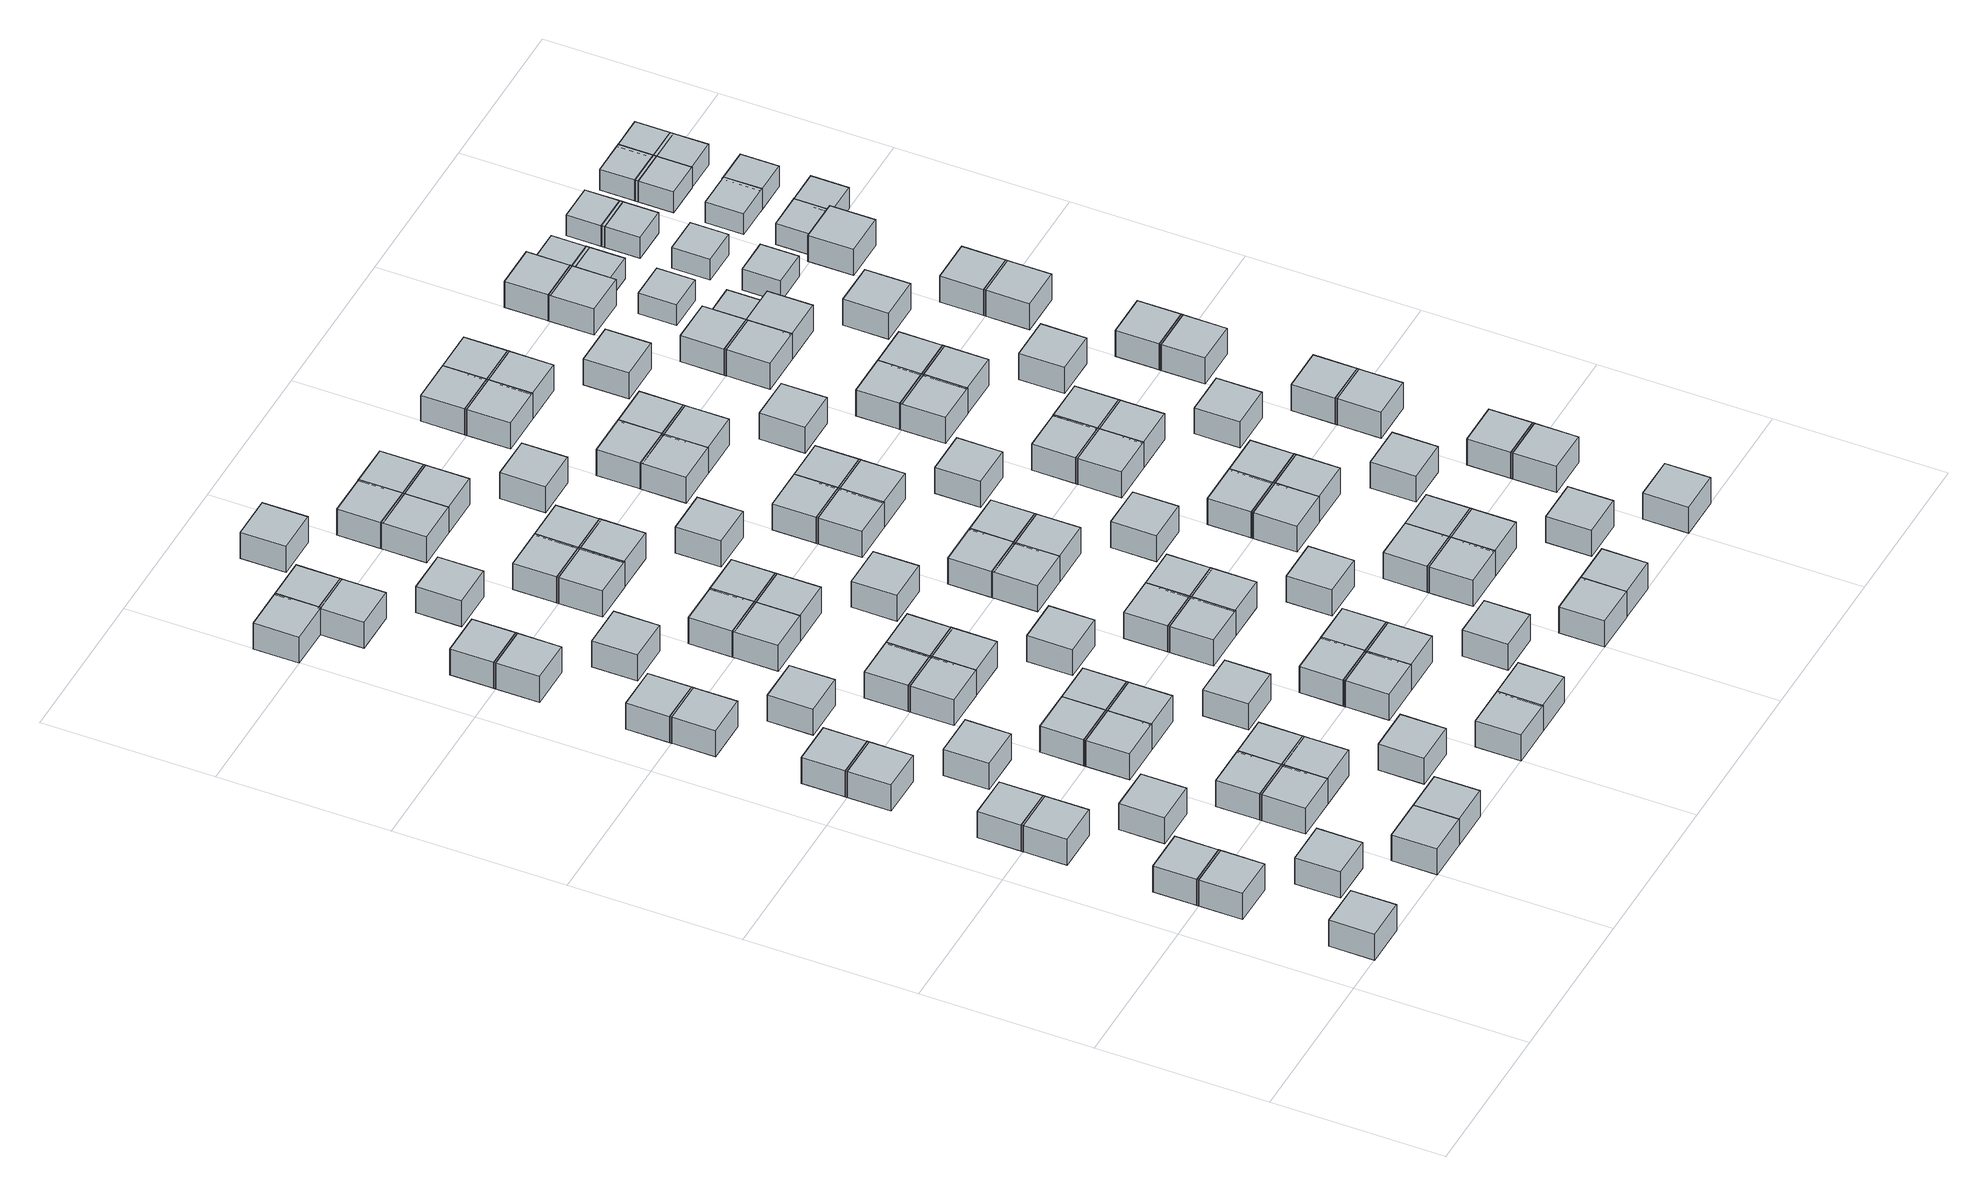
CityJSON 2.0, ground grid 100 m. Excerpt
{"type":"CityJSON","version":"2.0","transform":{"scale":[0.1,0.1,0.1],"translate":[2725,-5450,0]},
"CityObjects":{
"object1":{"type":"GenericCityObject","geometry":[{"type":"Solid","lod":"1","boundaries":[[[[0,1,2,3]],[[4,5,1,0]],[[5,6,2,1]],[[6,7,3,2]],[[7,4,0,3]],[[7,6,5,4]]]]}]},
"object2":{"type":"GenericCityObject","geometry":[{"type":"Solid","lod":"1","boundaries":[[[[8,9,10,11]],[[12,13,9,8]],[[13,14,10,9]],[[14,15,11,10]],[[15,12,8,11]],[[15,14,13,12]]]]}]},
"object3":{"type":"GenericCityObject","geometry":[{"type":"Solid","lod":"1","boundaries":[[[[16,17,18,19]],[[20,21,17,16]],[[21,22,18,17]],[[22,23,19,18]],[[23,20,16,19]],[[23,22,21,20]]]]}]},
"object4":{"type":"GenericCityObject","geometry":[{"type":"Solid","lod":"1","boundaries":[[[[24,25,26,27]],[[28,29,25,24]],[[29,30,26,25]],[[30,31,27,26]],[[31,28,24,27]],[[31,30,29,28]]]]}]},
"object5":{"type":"GenericCityObject","geometry":[{"type":"Solid","lod":"1","boundaries":[[[[32,33,34,35]],[[36,37,33,32]],[[37,38,34,33]],[[38,39,35,34]],[[39,36,32,35]],[[39,38,37,36]]]]}]},
"object6":{"type":"GenericCityObject","geometry":[{"type":"Solid","lod":"1","boundaries":[[[[40,41,42,43]],[[44,45,41,40]],[[45,46,42,41]],[[46,47,43,42]],[[47,44,40,43]],[[47,46,45,44]]]]}]},
"object7":{"type":"GenericCityObject","geometry":[{"type":"Solid","lod":"1","boundaries":[[[[48,49,50,51]],[[52,53,49,48]],[[53,54,50,49]],[[54,55,51,50]],[[55,52,48,51]],[[55,54,53,52]]]]}]},
"object8":{"type":"GenericCityObject","geometry":[{"type":"Solid","lod":"1","boundaries":[[[[56,57,58,59]],[[60,61,57,56]],[[61,62,58,57]],[[62,63,59,58]],[[63,60,56,59]],[[63,62,61,60]]]]}]},
"object9":{"type":"GenericCityObject","geometry":[{"type":"Solid","lod":"1","boundaries":[[[[64,65,66,67]],[[68,69,65,64]],[[69,70,66,65]],[[70,71,67,66]],[[71,68,64,67]],[[71,70,69,68]]]]}]},
"object10":{"type":"GenericCityObject","geometry":[{"type":"Solid","lod":"1","boundaries":[[[[72,73,74,75]],[[76,77,73,72]],[[77,78,74,73]],[[78,79,75,74]],[[79,76,72,75]],[[79,78,77,76]]]]}]},
"object11":{"type":"GenericCityObject","geometry":[{"type":"Solid","lod":"1","boundaries":[[[[80,81,82,83]],[[84,85,81,80]],[[85,86,82,81]],[[86,87,83,82]],[[87,84,80,83]],[[87,86,85,84]]]]}]},
"object12":{"type":"GenericCityObject","geometry":[{"type":"Solid","lod":"1","boundaries":[[[[88,89,90,91]],[[92,93,89,88]],[[93,94,90,89]],[[94,95,91,90]],[[95,92,88,91]],[[95,94,93,92]]]]}]},
"object13":{"type":"GenericCityObject","geometry":[{"type":"Solid","lod":"1","boundaries":[[[[96,97,98,99]],[[100,101,97,96]],[[101,102,98,97]],[[102,103,99,98]],[[103,100,96,99]],[[103,102,101,100]]]]}]},
"object14":{"type":"GenericCityObject","geometry":[{"type":"Solid","lod":"1","boundaries":[[[[104,105,106,107]],[[108,109,105,104]],[[109,110,106,105]],[[110,111,107,106]],[[111,108,104,107]],[[111,110,109,108]]]]}]},
"object15":{"type":"GenericCityObject","geometry":[{"type":"Solid","lod":"1","boundaries":[[[[112,113,114,115]],[[116,117,113,112]],[[117,118,114,113]],[[118,119,115,114]],[[119,116,112,115]],[[119,118,117,116]]]]}]},
"object16":{"type":"GenericCityObject","geometry":[{"type":"Solid","lod":"1","boundaries":[[[[120,121,122,123]],[[124,125,121,120]],[[125,126,122,121]],[[126,127,123,122]],[[127,124,120,123]],[[127,126,125,124]]]]}]},
"object17":{"type":"GenericCityObject","geometry":[{"type":"Solid","lod":"1","boundaries":[[[[128,129,130,131]],[[132,133,129,128]],[[133,134,130,129]],[[134,135,131,130]],[[135,132,128,131]],[[135,134,133,132]]]]}]},
"object18":{"type":"GenericCityObject","geometry":[{"type":"Solid","lod":"1","boundaries":[[[[136,137,138,139]],[[140,141,137,136]],[[141,142,138,137]],[[142,143,139,138]],[[143,140,136,139]],[[143,142,141,140]]]]}]},
"object19":{"type":"GenericCityObject","geometry":[{"type":"Solid","lod":"1","boundaries":[[[[144,145,146,147]],[[148,149,145,144]],[[149,150,146,145]],[[150,151,147,146]],[[151,148,144,147]],[[151,150,149,148]]]]}]},
"object20":{"type":"GenericCityObject","geometry":[{"type":"Solid","lod":"1","boundaries":[[[[152,153,154,155]],[[156,157,153,152]],[[157,158,154,153]],[[158,159,155,154]],[[159,156,152,155]],[[159,158,157,156]]]]}]},
"object21":{"type":"GenericCityObject","geometry":[{"type":"Solid","lod":"1","boundaries":[[[[160,161,162,163]],[[164,165,161,160]],[[165,166,162,161]],[[166,167,163,162]],[[167,164,160,163]],[[167,166,165,164]]]]}]},
"object22":{"type":"GenericCityObject","geometry":[{"type":"Solid","lod":"1","boundaries":[[[[168,169,170,171]],[[172,173,169,168]],[[173,174,170,169]],[[174,175,171,170]],[[175,172,168,171]],[[175,174,173,172]]]]}]},
"object23":{"type":"GenericCityObject","geometry":[{"type":"Solid","lod":"1","boundaries":[[[[176,177,178,179]],[[180,181,177,176]],[[181,182,178,177]],[[182,183,179,178]],[[183,180,176,179]],[[183,182,181,180]]]]}]},
"object24":{"type":"GenericCityObject","geometry":[{"type":"Solid","lod":"1","boundaries":[[[[184,185,186,187]],[[188,189,185,184]],[[189,190,186,185]],[[190,191,187,186]],[[191,188,184,187]],[[191,190,189,188]]]]}]},
"object25":{"type":"GenericCityObject","geometry":[{"type":"Solid","lod":"1","boundaries":[[[[192,193,194,195]],[[196,197,193,192]],[[197,198,194,193]],[[198,199,195,194]],[[199,196,192,195]],[[199,198,197,196]]]]}]},
"object26":{"type":"GenericCityObject","geometry":[{"type":"Solid","lod":"1","boundaries":[[[[200,201,202,203]],[[204,205,201,200]],[[205,206,202,201]],[[206,207,203,202]],[[207,204,200,203]],[[207,206,205,204]]]]}]},
"object27":{"type":"GenericCityObject","geometry":[{"type":"Solid","lod":"1","boundaries":[[[[208,209,210,211]],[[212,213,209,208]],[[213,214,210,209]],[[214,215,211,210]],[[215,212,208,211]],[[215,214,213,212]]]]}]},
"object28":{"type":"GenericCityObject","geometry":[{"type":"Solid","lod":"1","boundaries":[[[[216,217,218,219]],[[220,221,217,216]],[[221,222,218,217]],[[222,223,219,218]],[[223,220,216,219]],[[223,222,221,220]]]]}]},
"object29":{"type":"GenericCityObject","geometry":[{"type":"Solid","lod":"1","boundaries":[[[[224,225,226,227]],[[228,229,225,224]],[[229,230,226,225]],[[230,231,227,226]],[[231,228,224,227]],[[231,230,229,228]]]]}]},
"object30":{"type":"GenericCityObject","geometry":[{"type":"Solid","lod":"1","boundaries":[[[[232,233,234,235]],[[236,237,233,232]],[[237,238,234,233]],[[238,239,235,234]],[[239,236,232,235]],[[239,238,237,236]]]]}]},
"object31":{"type":"GenericCityObject","geometry":[{"type":"Solid","lod":"1","boundaries":[[[[240,241,242,243]],[[244,245,241,240]],[[245,246,242,241]],[[246,247,243,242]],[[247,244,240,243]],[[247,246,245,244]]]]}]},
"object32":{"type":"GenericCityObject","geometry":[{"type":"Solid","lod":"1","boundaries":[[[[248,249,250,251]],[[252,253,249,248]],[[253,254,250,249]],[[254,255,251,250]],[[255,252,248,251]],[[255,254,253,252]]]]}]},
"object33":{"type":"GenericCityObject","geometry":[{"type":"Solid","lod":"1","boundaries":[[[[256,257,258,259]],[[260,261,257,256]],[[261,262,258,257]],[[262,263,259,258]],[[263,260,256,259]],[[263,262,261,260]]]]}]},
"object34":{"type":"GenericCityObject","geometry":[{"type":"Solid","lod":"1","boundaries":[[[[264,265,266,267]],[[268,269,265,264]],[[269,270,266,265]],[[270,271,267,266]],[[271,268,264,267]],[[271,270,269,268]]]]}]},
"object35":{"type":"GenericCityObject","geometry":[{"type":"Solid","lod":"1","boundaries":[[[[272,273,274,275]],[[276,277,273,272]],[[277,278,274,273]],[[278,279,275,274]],[[279,276,272,275]],[[279,278,277,276]]]]}]},
"object36":{"type":"GenericCityObject","geometry":[{"type":"Solid","lod":"1","boundaries":[[[[280,281,282,283]],[[284,285,281,280]],[[285,286,282,281]],[[286,287,283,282]],[[287,284,280,283]],[[287,286,285,284]]]]}]},
"object37":{"type":"GenericCityObject","geometry":[{"type":"Solid","lod":"1","boundaries":[[[[288,289,290,291]],[[292,293,289,288]],[[293,294,290,289]],[[294,295,291,290]],[[295,292,288,291]],[[295,294,293,292]]]]}]},
"object38":{"type":"GenericCityObject","geometry":[{"type":"Solid","lod":"1","boundaries":[[[[296,297,298,299]],[[300,301,297,296]],[[301,302,298,297]],[[302,303,299,298]],[[303,300,296,299]],[[303,302,301,300]]]]}]},
"object39":{"type":"GenericCityObject","geometry":[{"type":"Solid","lod":"1","boundaries":[[[[304,305,306,307]],[[308,309,305,304]],[[309,310,306,305]],[[310,311,307,306]],[[311,308,304,307]],[[311,310,309,308]]]]}]},
"object40":{"type":"GenericCityObject","geometry":[{"type":"Solid","lod":"1","boundaries":[[[[312,313,314,315]],[[316,317,313,312]],[[317,318,314,313]],[[318,319,315,314]],[[319,316,312,315]],[[319,318,317,316]]]]}]},
"object41":{"type":"GenericCityObject","geometry":[{"type":"Solid","lod":"1","boundaries":[[[[320,321,322,323]],[[324,325,321,320]],[[325,326,322,321]],[[326,327,323,322]],[[327,324,320,323]],[[327,326,325,324]]]]}]},
"object42":{"type":"GenericCityObject","geometry":[{"type":"Solid","lod":"1","boundaries":[[[[328,329,330,331]],[[332,333,329,328]],[[333,334,330,329]],[[334,335,331,330]],[[335,332,328,331]],[[335,334,333,332]]]]}]},
"object43":{"type":"GenericCityObject","geometry":[{"type":"Solid","lod":"1","boundaries":[[[[336,337,338,339]],[[340,341,337,336]],[[341,342,338,337]],[[342,343,339,338]],[[343,340,336,339]],[[343,342,341,340]]]]}]},
"object44":{"type":"GenericCityObject","geometry":[{"type":"Solid","lod":"1","boundaries":[[[[344,345,346,347]],[[348,349,345,344]],[[349,350,346,345]],[[350,351,347,346]],[[351,348,344,347]],[[351,350,349,348]]]]}]},
"object45":{"type":"GenericCityObject","geometry":[{"type":"Solid","lod":"1","boundaries":[[[[352,353,354,355]],[[356,357,353,352]],[[357,358,354,353]],[[358,359,355,354]],[[359,356,352,355]],[[359,358,357,356]]]]}]},
"object46":{"type":"GenericCityObject","geometry":[{"type":"Solid","lod":"1","boundaries":[[[[360,361,362,363]],[[364,365,361,360]],[[365,366,362,361]],[[366,367,363,362]],[[367,364,360,363]],[[367,366,365,364]]]]}]},
"object47":{"type":"GenericCityObject","geometry":[{"type":"Solid","lod":"1","boundaries":[[[[368,369,370,371]],[[372,373,369,368]],[[373,374,370,369]],[[374,375,371,370]],[[375,372,368,371]],[[375,374,373,372]]]]}]},
"object48":{"type":"GenericCityObject","geometry":[{"type":"Solid","lod":"1","boundaries":[[[[376,377,378,379]],[[380,381,377,376]],[[381,382,378,377]],[[382,383,379,378]],[[383,380,376,379]],[[383,382,381,380]]]]}]},
"object49":{"type":"GenericCityObject","geometry":[{"type":"Solid","lod":"1","boundaries":[[[[384,385,386,387]],[[388,389,385,384]],[[389,390,386,385]],[[390,391,387,386]],[[391,388,384,387]],[[391,390,389,388]]]]}]},
"object50":{"type":"GenericCityObject","geometry":[{"type":"Solid","lod":"1","boundaries":[[[[392,393,394,395]],[[396,397,393,392]],[[397,398,394,393]],[[398,399,395,394]],[[399,396,392,395]],[[399,398,397,396]]]]}]},
"object51":{"type":"GenericCityObject","geometry":[{"type":"Solid","lod":"1","boundaries":[[[[400,401,402,403]],[[404,405,401,400]],[[405,406,402,401]],[[406,407,403,402]],[[407,404,400,403]],[[407,406,405,404]]]]}]},
"object52":{"type":"GenericCityObject","geometry":[{"type":"Solid","lod":"1","boundaries":[[[[408,409,410,411]],[[412,413,409,408]],[[413,414,410,409]],[[414,415,411,410]],[[415,412,408,411]],[[415,414,413,412]]]]}]},
"object53":{"type":"GenericCityObject","geometry":[{"type":"Solid","lod":"1","boundaries":[[[[416,417,418,419]],[[420,421,417,416]],[[421,422,418,417]],[[422,423,419,418]],[[423,420,416,419]],[[423,422,421,420]]]]}]},
"object54":{"type":"GenericCityObject","geometry":[{"type":"Solid","lod":"1","boundaries":[[[[424,425,426,427]],[[428,429,425,424]],[[429,430,426,425]],[[430,431,427,426]],[[431,428,424,427]],[[431,430,429,428]]]]}]},
"object55":{"type":"GenericCityObject","geometry":[{"type":"Solid","lod":"1","boundaries":[[[[432,433,434,435]],[[436,437,433,432]],[[437,438,434,433]],[[438,439,435,434]],[[439,436,432,435]],[[439,438,437,436]]]]}]},
"object56":{"type":"GenericCityObject","geometry":[{"type":"Solid","lod":"1","boundaries":[[[[440,441,442,443]],[[444,445,441,440]],[[445,446,442,441]],[[446,447,443,442]],[[447,444,440,443]],[[447,446,445,444]]]]}]},
"object57":{"type":"GenericCityObject","geometry":[{"type":"Solid","lod":"1","boundaries":[[[[448,449,450,451]],[[452,453,449,448]],[[453,454,450,449]],[[454,455,451,450]],[[455,452,448,451]],[[455,454,453,452]]]]}]},
"object58":{"type":"GenericCityObject","geometry":[{"type":"Solid","lod":"1","boundaries":[[[[456,457,458,459]],[[460,461,457,456]],[[461,462,458,457]],[[462,463,459,458]],[[463,460,456,459]],[[463,462,461,460]]]]}]},
"object59":{"type":"GenericCityObject","geometry":[{"type":"Solid","lod":"1","boundaries":[[[[464,465,466,467]],[[468,469,465,464]],[[469,470,466,465]],[[470,471,467,466]],[[471,468,464,467]],[[471,470,469,468]]]]}]},
"object60":{"type":"GenericCityObject","geometry":[{"type":"Solid","lod":"1","boundaries":[[[[472,473,474,475]],[[476,477,473,472]],[[477,478,474,473]],[[478,479,475,474]],[[479,476,472,475]],[[479,478,477,476]]]]}]},
"object61":{"type":"GenericCityObject","geometry":[{"type":"Solid","lod":"1","boundaries":[[[[480,481,482,483]],[[484,485,481,480]],[[485,486,482,481]],[[486,487,483,482]],[[487,484,480,483]],[[487,486,485,484]]]]}]},
"object62":{"type":"GenericCityObject","geometry":[{"type":"Solid","lod":"1","boundaries":[[[[488,489,490,491]],[[492,493,489,488]],[[493,494,490,489]],[[494,495,491,490]],[[495,492,488,491]],[[495,494,493,492]]]]}]},
"object63":{"type":"GenericCityObject","geometry":[{"type":"Solid","lod":"1","boundaries":[[[[496,497,498,499]],[[500,501,497,496]],[[501,502,498,497]],[[502,503,499,498]],[[503,500,496,499]],[[503,502,501,500]]]]}]},
"object64":{"type":"GenericCityObject","geometry":[{"type":"Solid","lod":"1","boundaries":[[[[504,505,506,507]],[[508,509,505,504]],[[509,510,506,505]],[[510,511,507,506]],[[511,508,504,507]],[[511,510,509,508]]]]}]},
"object65":{"type":"GenericCityObject","geometry":[{"type":"Solid","lod":"1","boundaries":[[[[512,513,514,515]],[[516,517,513,512]],[[517,518,514,513]],[[518,519,515,514]],[[519,516,512,515]],[[519,518,517,516]]]]}]},
"object66":{"type":"GenericCityObject","geometry":[{"type":"Solid","lod":"1","boundaries":[[[[520,521,522,523]],[[524,525,521,520]],[[525,526,522,521]],[[526,527,523,522]],[[527,524,520,523]],[[527,526,525,524]]]]}]},
"object67":{"type":"GenericCityObject","geometry":[{"type":"Solid","lod":"1","boundaries":[[[[528,529,530,531]],[[532,533,529,528]],[[533,534,530,529]],[[534,535,531,530]],[[535,532,528,531]],[[535,534,533,532]]]]}]},
"object68":{"type":"GenericCityObject","geometry":[{"type":"Solid","lod":"1","boundaries":[[[[536,537,538,539]],[[540,541,537,536]],[[541,542,538,537]],[[542,543,539,538]],[[543,540,536,539]],[[543,542,541,540]]]]}]},
"object69":{"type":"GenericCityObject","geometry":[{"type":"Solid","lod":"1","boundaries":[[[[544,545,546,547]],[[548,549,545,544]],[[549,550,546,545]],[[550,551,547,546]],[[551,548,544,547]],[[551,550,549,548]]]]}]},
"object70":{"type":"GenericCityObject","geometry":[{"type":"Solid","lod":"1","boundaries":[[[[552,553,554,555]],[[556,557,553,552]],[[557,558,554,553]],[[558,559,555,554]],[[559,556,552,555]],[[559,558,557,556]]]]}]},
"object71":{"type":"GenericCityObject","geometry":[{"type":"Solid","lod":"1","boundaries":[[[[560,561,562,563]],[[564,565,561,560]],[[565,566,562,561]],[[566,567,563,562]],[[567,564,560,563]],[[567,566,565,564]]]]}]},
"object72":{"type":"GenericCityObject","geometry":[{"type":"Solid","lod":"1","boundaries":[[[[568,569,570,571]],[[572,573,569,568]],[[573,574,570,569]],[[574,575,571,570]],[[575,572,568,571]],[[575,574,573,572]]]]}]},
"object73":{"type":"GenericCityObject","geometry":[{"type":"Solid","lod":"1","boundaries":[[[[576,577,578,579]],[[580,581,577,576]],[[581,582,578,577]],[[582,583,579,578]],[[583,580,576,579]],[[583,582,581,580]]]]}]},
"object74":{"type":"GenericCityObject","geometry":[{"type":"Solid","lod":"1","boundaries":[[[[584,585,586,587]],[[588,589,585,584]],[[589,590,586,585]],[[590,591,587,586]],[[591,588,584,587]],[[591,590,589,588]]]]}]},
"object75":{"type":"GenericCityObject","geometry":[{"type":"Solid","lod":"1","boundaries":[[[[592,593,594,595]],[[596,597,593,592]],[[597,598,594,593]],[[598,599,595,594]],[[599,596,592,595]],[[599,598,597,596]]]]}]},
"object76":{"type":"GenericCityObject","geometry":[{"type":"Solid","lod":"1","boundaries":[[[[600,601,602,603]],[[604,605,601,600]],[[605,606,602,601]],[[606,607,603,602]],[[607,604,600,603]],[[607,606,605,604]]]]}]},
"object77":{"type":"GenericCityObject","geometry":[{"type":"Solid","lod":"1","boundaries":[[[[608,609,610,611]],[[612,613,609,608]],[[613,614,610,609]],[[614,615,611,610]],[[615,612,608,611]],[[615,614,613,612]]]]}]},
"object78":{"type":"GenericCityObject","geometry":[{"type":"Solid","lod":"1","boundaries":[[[[616,617,618,619]],[[620,621,617,616]],[[621,622,618,617]],[[622,623,619,618]],[[623,620,616,619]],[[623,622,621,620]]]]}]},
"object79":{"type":"GenericCityObject","geometry":[{"type":"Solid","lod":"1","boundaries":[[[[624,625,626,627]],[[628,629,625,624]],[[629,630,626,625]],[[630,631,627,626]],[[631,628,624,627]],[[631,630,629,628]]]]}]},
"object80":{"type":"GenericCityObject","geometry":[{"type":"Solid","lod":"1","boundaries":[[[[632,633,634,635]],[[636,637,633,632]],[[637,638,634,633]],[[638,639,635,634]],[[639,636,632,635]],[[639,638,637,636]]]]}]},
"object81":{"type":"GenericCityObject","geometry":[{"type":"Solid","lod":"1","boundaries":[[[[640,641,642,643]],[[644,645,641,640]],[[645,646,642,641]],[[646,647,643,642]],[[647,644,640,643]],[[647,646,645,644]]]]}]},
"object82":{"type":"GenericCityObject","geometry":[{"type":"Solid","lod":"1","boundaries":[[[[648,649,650,651]],[[652,653,649,648]],[[653,654,650,649]],[[654,655,651,650]],[[655,652,648,651]],[[655,654,653,652]]]]}]},
"object83":{"type":"GenericCityObject","geometry":[{"type":"Solid","lod":"1","boundaries":[[[[656,657,658,659]],[[660,661,657,656]],[[661,662,658,657]],[[662,663,659,658]],[[663,660,656,659]],[[663,662,661,660]]]]}]},
"object84":{"type":"GenericCityObject","geometry":[{"type":"Solid","lod":"1","boundaries":[[[[664,665,666,667]],[[668,669,665,664]],[[669,670,666,665]],[[670,671,667,666]],[[671,668,664,667]],[[671,670,669,668]]]]}]},
"object85":{"type":"GenericCityObject","geometry":[{"type":"Solid","lod":"1","boundaries":[[[[672,673,674,675]],[[676,677,673,672]],[[677,678,674,673]],[[678,679,675,674]],[[679,676,672,675]],[[679,678,677,676]]]]}]},
"object86":{"type":"GenericCityObject","geometry":[{"type":"Solid","lod":"1","boundaries":[[[[680,681,682,683]],[[684,685,681,680]],[[685,686,682,681]],[[686,687,683,682]],[[687,684,680,683]],[[687,686,685,684]]]]}]},
"object87":{"type":"GenericCityObject","geometry":[{"type":"Solid","lod":"1","boundaries":[[[[688,689,690,691]],[[692,693,689,688]],[[693,694,690,689]],[[694,695,691,690]],[[695,692,688,691]],[[695,694,693,692]]]]}]},
"object88":{"type":"GenericCityObject","geometry":[{"type":"Solid","lod":"1","boundaries":[[[[696,697,698,699]],[[700,701,697,696]],[[701,702,698,697]],[[702,703,699,698]],[[703,700,696,699]],[[703,702,701,700]]]]}]},
"object89":{"type":"GenericCityObject","geometry":[{"type":"Solid","lod":"1","boundaries":[[[[704,705,706,707]],[[708,709,705,704]],[[709,710,706,705]],[[710,711,707,706]],[[711,708,704,707]],[[711,710,709,708]]]]}]},
"object90":{"type":"GenericCityObject","geometry":[{"type":"Solid","lod":"1","boundaries":[[[[712,713,714,715]],[[716,717,713,712]],[[717,718,714,713]],[[718,719,715,714]],[[719,716,712,715]],[[719,718,717,716]]]]}]},
"object91":{"type":"GenericCityObject","geometry":[{"type":"Solid","lod":"1","boundaries":[[[[720,721,722,723]],[[724,725,721,720]],[[725,726,722,721]],[[726,727,723,722]],[[727,724,720,723]],[[727,726,725,724]]]]}]},
"object92":{"type":"GenericCityObject","geometry":[{"type":"Solid","lod":"1","boundaries":[[[[728,729,730,731]],[[732,733,729,728]],[[733,734,730,729]],[[734,735,731,730]],[[735,732,728,731]],[[735,734,733,732]]]]}]},
"object93":{"type":"GenericCityObject","geometry":[{"type":"Solid","lod":"1","boundaries":[[[[736,737,738,739]],[[740,741,737,736]],[[741,742,738,737]],[[742,743,739,738]],[[743,740,736,739]],[[743,742,741,740]]]]}]},
"object94":{"type":"GenericCityObject","geometry":[{"type":"Solid","lod":"1","boundaries":[[[[744,745,746,747]],[[748,749,745,744]],[[749,750,746,745]],[[750,751,747,746]],[[751,748,744,747]],[[751,750,749,748]]]]}]},
"object95":{"type":"GenericCityObject","geometry":[{"type":"Solid","lod":"1","boundaries":[[[[752,753,754,755]],[[756,757,753,752]],[[757,758,754,753]],[[758,759,755,754]],[[759,756,752,755]],[[759,758,757,756]]]]}]},
"object96":{"type":"GenericCityObject","geometry":[{"type":"Solid","lod":"1","boundaries":[[[[760,761,762,763]],[[764,765,761,760]],[[765,766,762,761]],[[766,767,763,762]],[[767,764,760,763]],[[767,766,765,764]]]]}]},
"object97":{"type":"GenericCityObject","geometry":[{"type":"Solid","lod":"1","boundaries":[[[[768,769,770,771]],[[772,773,769,768]],[[773,774,770,769]],[[774,775,771,770]],[[775,772,768,771]],[[775,774,773,772]]]]}]},
"object98":{"type":"GenericCityObject","geometry":[{"type":"Solid","lod":"1","boundaries":[[[[776,777,778,779]],[[780,781,777,776]],[[781,782,778,777]],[[782,783,779,778]],[[783,780,776,779]],[[783,782,781,780]]]]}]},
"object99":{"type":"GenericCityObject","geometry":[{"type":"Solid","lod":"1","boundaries":[[[[784,785,786,787]],[[788,789,785,784]],[[789,790,786,785]],[[790,791,787,786]],[[791,788,784,787]],[[791,790,789,788]]]]}]},
"object100":{"type":"GenericCityObject","geometry":[{"type":"Solid","lod":"1","boundaries":[[[[792,793,794,795]],[[796,797,793,792]],[[797,798,794,793]],[[798,799,795,794]],[[799,796,792,795]],[[799,798,797,796]]]]}]},
"object101":{"type":"GenericCityObject","geometry":[{"type":"Solid","lod":"1","boundaries":[[[[800,801,802,803]],[[804,805,801,800]],[[805,806,802,801]],[[806,807,803,802]],[[807,804,800,803]],[[807,806,805,804]]]]}]},
"object102":{"type":"GenericCityObject","geometry":[{"type":"Solid","lod":"1","boundaries":[[[[808,809,810,811]],[[812,813,809,808]],[[813,814,810,809]],[[814,815,811,810]],[[815,812,808,811]],[[815,814,813,812]]]]}]},
"object103":{"type":"GenericCityObject","geometry":[{"type":"Solid","lod":"1","boundaries":[[[[816,817,818,819]],[[820,821,817,816]],[[821,822,818,817]],[[822,823,819,818]],[[823,820,816,819]],[[823,822,821,820]]]]}]},
"object104":{"type":"GenericCityObject","geometry":[{"type":"Solid","lod":"1","boundaries":[[[[824,825,826,827]],[[828,829,825,824]],[[829,830,826,825]],[[830,831,827,826]],[[831,828,824,827]],[[831,830,829,828]]]]}]},
"object105":{"type":"GenericCityObject","geometry":[{"type":"Solid","lod":"1","boundaries":[[[[832,833,834,835]],[[836,837,833,832]],[[837,838,834,833]],[[838,839,835,834]],[[839,836,832,835]],[[839,838,837,836]]]]}]},
"object106":{"type":"GenericCityObject","geometry":[{"type":"Solid","lod":"1","boundaries":[[[[840,841,842,843]],[[844,845,841,840]],[[845,846,842,841]],[[846,847,843,842]],[[847,844,840,843]],[[847,846,845,844]]]]}]},
"object107":{"type":"GenericCityObject","geometry":[{"type":"Solid","lod":"1","boundaries":[[[[848,849,850,851]],[[852,853,849,848]],[[853,854,850,849]],[[854,855,851,850]],[[855,852,848,851]],[[855,854,853,852]]]]}]},
"object108":{"type":"GenericCityObject","geometry":[{"type":"Solid","lod":"1","boundaries":[[[[856,857,858,859]],[[860,861,857,856]],[[861,862,858,857]],[[862,863,859,858]],[[863,860,856,859]],[[863,862,861,860]]]]}]},
"object109":{"type":"GenericCityObject","geometry":[{"type":"Solid","lod":"1","boundaries":[[[[864,865,866,867]],[[868,869,865,864]],[[869,870,866,865]],[[870,871,867,866]],[[871,868,864,867]],[[871,870,869,868]]]]}]},
"object110":{"type":"GenericCityObject","geometry":[{"type":"Solid","lod":"1","boundaries":[[[[872,873,874,875]],[[876,877,873,872]],[[877,878,874,873]],[[878,879,875,874]],[[879,876,872,875]],[[879,878,877,876]]]]}]},
"object111":{"type":"GenericCityObject","geometry":[{"type":"Solid","lod":"1","boundaries":[[[[880,881,882,883]],[[884,885,881,880]],[[885,886,882,881]],[[886,887,883,882]],[[887,884,880,883]],[[887,886,885,884]]]]}]},
"object112":{"type":"GenericCityObject","geometry":[{"type":"Solid","lod":"1","boundaries":[[[[888,889,890,891]],[[892,893,889,888]],[[893,894,890,889]],[[894,895,891,890]],[[895,892,888,891]],[[895,894,893,892]]]]}]},
"object113":{"type":"GenericCityObject","geometry":[{"type":"Solid","lod":"1","boundaries":[[[[896,897,898,899]],[[900,901,897,896]],[[901,902,898,897]],[[902,903,899,898]],[[903,900,896,899]],[[903,902,901,900]]]]}]},
"object114":{"type":"GenericCityObject","geometry":[{"type":"Solid","lod":"1","boundaries":[[[[904,905,906,907]],[[908,909,905,904]],[[909,910,906,905]],[[910,911,907,906]],[[911,908,904,907]],[[911,910,909,908]]]]}]},
"object115":{"type":"GenericCityObject","geometry":[{"type":"Solid","lod":"1","boundaries":[[[[912,913,914,915]],[[916,917,913,912]],[[917,918,914,913]],[[918,919,915,914]],[[919,916,912,915]],[[919,918,917,916]]]]}]},
"object116":{"type":"GenericCityObject","geometry":[{"type":"Solid","lod":"1","boundaries":[[[[920,921,922,923]],[[924,925,921,920]],[[925,926,922,921]],[[926,927,923,922]],[[927,924,920,923]],[[927,926,925,924]]]]}]},
"object117":{"type":"GenericCityObject","geometry":[{"type":"Solid","lod":"1","boundaries":[[[[928,929,930,931]],[[932,933,929,928]],[[933,934,930,929]],[[934,935,931,930]],[[935,932,928,931]],[[935,934,933,932]]]]}]},
"object118":{"type":"GenericCityObject","geometry":[{"type":"Solid","lod":"1","boundaries":[[[[936,937,938,939]],[[940,941,937,936]],[[941,942,938,937]],[[942,943,939,938]],[[943,940,936,939]],[[943,942,941,940]]]]}]},
"object119":{"type":"GenericCityObject","geometry":[{"type":"Solid","lod":"1","boundaries":[[[[944,945,946,947]],[[948,949,945,944]],[[949,950,946,945]],[[950,951,947,946]],[[951,948,944,947]],[[951,950,949,948]]]]}]},
"object120":{"type":"GenericCityObject","geometry":[{"type":"Solid","lod":"1","boundaries":[[[[952,953,954,955]],[[956,957,953,952]],[[957,958,954,953]],[[958,959,955,954]],[[959,956,952,955]],[[959,958,957,956]]]]}]},
"object121":{"type":"GenericCityObject","geometry":[{"type":"Solid","lod":"1","boundaries":[[[[960,961,962,963]],[[964,965,961,960]],[[965,966,962,961]],[[966,967,963,962]],[[967,964,960,963]],[[967,966,965,964]]]]}]},
"object122":{"type":"GenericCityObject","geometry":[{"type":"Solid","lod":"1","boundaries":[[[[968,969,970,971]],[[972,973,969,968]],[[973,974,970,969]],[[974,975,971,970]],[[975,972,968,971]],[[975,974,973,972]]]]}]},
"object123":{"type":"GenericCityObject","geometry":[{"type":"Solid","lod":"1","boundaries":[[[[976,977,978,979]],[[980,981,977,976]],[[981,982,978,977]],[[982,983,979,978]],[[983,980,976,979]],[[983,982,981,980]]]]}]},
"object124":{"type":"GenericCityObject","geometry":[{"type":"Solid","lod":"1","boundaries":[[[[984,985,986,987]],[[988,989,985,984]],[[989,990,986,985]],[[990,991,987,986]],[[991,988,984,987]],[[991,990,989,988]]]]}]},
"object125":{"type":"GenericCityObject","geometry":[{"type":"Solid","lod":"1","boundaries":[[[[992,993,994,995]],[[996,997,993,992]],[[997,998,994,993]],[[998,999,995,994]],[[999,996,992,995]],[[999,998,997,996]]]]}]},
"object126":{"type":"GenericCityObject","geometry":[{"type":"Solid","lod":"1","boundaries":[[[[1000,1001,1002,1003]],[[1004,1005,1001,1000]],[[1005,1006,1002,1001]],[[1006,1007,1003,1002]],[[1007,1004,1000,1003]],[[1007,1006,1005,1004]]]]}]},
"object127":{"type":"GenericCityObject","geometry":[{"type":"Solid","lod":"1","boundaries":[[[[1008,1009,1010,1011]],[[1012,1013,1009,1008]],[[1013,1014,1010,1009]],[[1014,1015,1011,1010]],[[1015,1012,1008,1011]],[[1015,1014,1013,1012]]]]}]},
"object128":{"type":"GenericCityObject","geometry":[{"type":"Solid","lod":"1","boundaries":[[[[1016,1017,1018,1019]],[[1020,1021,1017,1016]],[[1021,1022,1018,1017]],[[1022,1023,1019,1018]],[[1023,1020,1016,1019]],[[1023,1022,1021,1020]]]]}]},
"object129":{"type":"GenericCityObject","geometry":[{"type":"Solid","lod":"1","boundaries":[[[[1024,1025,1026,1027]],[[1028,1029,1025,1024]],[[1029,1030,1026,1025]],[[1030,1031,1027,1026]],[[1031,1028,1024,1027]],[[1031,1030,1029,1028]]]]}]},
"object130":{"type":"GenericCityObject","geometry":[{"type":"Solid","lod":"1","boundaries":[[[[1032,1033,1034,1035]],[[1036,1037,1033,1032]],[[1037,1038,1034,1033]],[[1038,1039,1035,1034]],[[1039,1036,1032,1035]],[[1039,1038,1037,1036]]]]}]},
"object131":{"type":"GenericCityObject","geometry":[{"type":"Solid","lod":"1","boundaries":[[[[1040,1041,1042,1043]],[[1044,1045,1041,1040]],[[1045,1046,1042,1041]],[[1046,1047,1043,1042]],[[1047,1044,1040,1043]],[[1047,1046,1045,1044]]]]}]},
"object132":{"type":"GenericCityObject","geometry":[{"type":"Solid","lod":"1","boundaries":[[[[1048,1049,1050,1051]],[[1052,1053,1049,1048]],[[1053,1054,1050,1049]],[[1054,1055,1051,1050]],[[1055,1052,1048,1051]],[[1055,1054,1053,1052]]]]}]},
"object133":{"type":"GenericCityObject","geometry":[{"type":"Solid","lod":"1","boundaries":[[[[1056,1057,1058,1059]],[[1060,1061,1057,1056]],[[1061,1062,1058,1057]],[[1062,1063,1059,1058]],[[1063,1060,1056,1059]],[[1063,1062,1061,1060]]]]}]},
"object134":{"type":"GenericCityObject","geometry":[{"type":"Solid","lod":"1","boundaries":[[[[1064,1065,1066,1067]],[[1068,1069,1065,1064]],[[1069,1070,1066,1065]],[[1070,1071,1067,1066]],[[1071,1068,1064,1067]],[[1071,1070,1069,1068]]]]}]},
"object135":{"type":"GenericCityObject","geometry":[{"type":"Solid","lod":"1","boundaries":[[[[1072,1073,1074,1075]],[[1076,1077,1073,1072]],[[1077,1078,1074,1073]],[[1078,1079,1075,1074]],[[1079,1076,1072,1075]],[[1079,1078,1077,1076]]]]}]},
"object136":{"type":"GenericCityObject","geometry":[{"type":"Solid","lod":"1","boundaries":[[[[1080,1081,1082,1083]],[[1084,1085,1081,1080]],[[1085,1086,1082,1081]],[[1086,1087,1083,1082]],[[1087,1084,1080,1083]],[[1087,1086,1085,1084]]]]}]},
"object137":{"type":"GenericCityObject","geometry":[{"type":"Solid","lod":"1","boundaries":[[[[1088,1089,1090,1091]],[[1092,1093,1089,1088]],[[1093,1094,1090,1089]],[[1094,1095,1091,1090]],[[1095,1092,1088,1091]],[[1095,1094,1093,1092]]]]}]},
"object138":{"type":"GenericCityObject","geometry":[{"type":"Solid","lod":"1","boundaries":[[[[1096,1097,1098,1099]],[[1100,1101,1097,1096]],[[1101,1102,1098,1097]],[[1102,1103,1099,1098]],[[1103,1100,1096,1099]],[[1103,1102,1101,1100]]]]}]},
"object139":{"type":"GenericCityObject","geometry":[{"type":"Solid","lod":"1","boundaries":[[[[1104,1105,1106,1107]],[[1108,1109,1105,1104]],[[1109,1110,1106,1105]],[[1110,1111,1107,1106]],[[1111,1108,1104,1107]],[[1111,1110,1109,1108]]]]}]}
},
"vertices":[
[250,0,0],[512,0,0],[512,262,0],[250,262,0],[250,0,175],[512,0,175],[512,262,175],[250,262,175],
[250,750,0],[512,750,0],[512,1012,0],[250,1012,0],[250,750,175],[512,750,175],[512,1012,175],[250,1012,175],
[250,1000,0],[512,1000,0],[512,1262,0],[250,1262,0],[250,1000,175],[512,1000,175],[512,1262,175],[250,1262,175],
[620,370,0],[882,370,0],[882,632,0],[620,632,0],[620,370,175],[882,370,175],[882,632,175],[620,632,175],
[250,1750,0],[512,1750,0],[512,2012,0],[250,2012,0],[250,1750,175],[512,1750,175],[512,2012,175],[250,2012,175],
[250,2000,0],[512,2000,0],[512,2262,0],[250,2262,0],[250,2000,175],[512,2000,175],[512,2262,175],[250,2262,175],
[1000,0,0],[1262,0,0],[1262,262,0],[1000,262,0],[1000,0,175],[1262,0,175],[1262,262,175],[1000,262,175],
[620,1370,0],[882,1370,0],[882,1632,0],[620,1632,0],[620,1370,175],[882,1370,175],[882,1632,175],[620,1632,175],
[250,2750,0],[512,2750,0],[512,3012,0],[250,3012,0],[250,2750,175],[512,2750,175],[512,3012,175],[250,3012,175],
[250,3000,0],[512,3000,0],[512,3262,0],[250,3262,0],[250,3000,175],[512,3000,175],[512,3262,175],[250,3262,175],
[1000,750,0],[1262,750,0],[1262,1012,0],[1000,1012,0],[1000,750,175],[1262,750,175],[1262,1012,175],[1000,1012,175],
[1250,0,0],[1512,0,0],[1512,262,0],[1250,262,0],[1250,0,175],[1512,0,175],[1512,262,175],[1250,262,175],
[1000,1000,0],[1262,1000,0],[1262,1262,0],[1000,1262,0],[1000,1000,175],[1262,1000,175],[1262,1262,175],[1000,1262,175],
[620,2370,0],[882,2370,0],[882,2632,0],[620,2632,0],[620,2370,175],[882,2370,175],[882,2632,175],[620,2632,175],
[250,3750,0],[512,3750,0],[512,4012,0],[250,4012,0],[250,3750,175],[512,3750,175],[512,4012,175],[250,4012,175],
[250,4000,0],[512,4000,0],[512,4262,0],[250,4262,0],[250,4000,175],[512,4000,175],[512,4262,175],[250,4262,175],
[1250,750,0],[1512,750,0],[1512,1012,0],[1250,1012,0],[1250,750,175],[1512,750,175],[1512,1012,175],[1250,1012,175],
[1000,1750,0],[1262,1750,0],[1262,2012,0],[1000,2012,0],[1000,1750,175],[1262,1750,175],[1262,2012,175],[1000,2012,175],
[1250,1000,0],[1512,1000,0],[1512,1262,0],[1250,1262,0],[1250,1000,175],[1512,1000,175],[1512,1262,175],[1250,1262,175],
[1000,2000,0],[1262,2000,0],[1262,2262,0],[1000,2262,0],[1000,2000,175],[1262,2000,175],[1262,2262,175],[1000,2262,175],
[620,3370,0],[882,3370,0],[882,3632,0],[620,3632,0],[620,3370,175],[882,3370,175],[882,3632,175],[620,3632,175],
[250,4750,0],[512,4750,0],[512,5012,0],[250,5012,0],[250,4750,175],[512,4750,175],[512,5012,175],[250,5012,175],
[1620,370,0],[1882,370,0],[1882,632,0],[1620,632,0],[1620,370,175],[1882,370,175],[1882,632,175],[1620,632,175],
[250,5000,0],[512,5000,0],[512,5262,0],[250,5262,0],[250,5000,175],[512,5000,175],[512,5262,175],[250,5262,175],
[1250,1750,0],[1512,1750,0],[1512,2012,0],[1250,2012,0],[1250,1750,175],[1512,1750,175],[1512,2012,175],[1250,2012,175],
[0,6000,0],[262,6000,0],[262,6262,0],[0,6262,0],[0,6000,175],[262,6000,175],[262,6262,175],[0,6262,175],
[1000,2750,0],[1262,2750,0],[1262,3012,0],[1000,3012,0],[1000,2750,175],[1262,2750,175],[1262,3012,175],[1000,3012,175],
[1250,2000,0],[1512,2000,0],[1512,2262,0],[1250,2262,0],[1250,2000,175],[1512,2000,175],[1512,2262,175],[1250,2262,175],
[1000,3000,0],[1262,3000,0],[1262,3262,0],[1000,3262,0],[1000,3000,175],[1262,3000,175],[1262,3262,175],[1000,3262,175],
[620,4370,0],[882,4370,0],[882,4632,0],[620,4632,0],[620,4370,175],[882,4370,175],[882,4632,175],[620,4632,175],
[250,5750,0],[512,5750,0],[512,6012,0],[250,6012,0],[250,5750,175],[512,5750,175],[512,6012,175],[250,6012,175],
[2000,0,0],[2262,0,0],[2262,262,0],[2000,262,0],[2000,0,175],[2262,0,175],[2262,262,175],[2000,262,175],
[1620,1370,0],[1882,1370,0],[1882,1632,0],[1620,1632,0],[1620,1370,175],[1882,1370,175],[1882,1632,175],[1620,1632,175],
[250,6000,0],[512,6000,0],[512,6262,0],[250,6262,0],[250,6000,175],[512,6000,175],[512,6262,175],[250,6262,175],
[1250,2750,0],[1512,2750,0],[1512,3012,0],[1250,3012,0],[1250,2750,175],[1512,2750,175],[1512,3012,175],[1250,3012,175],
[1000,3750,0],[1262,3750,0],[1262,4012,0],[1000,4012,0],[1000,3750,175],[1262,3750,175],[1262,4012,175],[1000,4012,175],
[1250,3000,0],[1512,3000,0],[1512,3262,0],[1250,3262,0],[1250,3000,175],[1512,3000,175],[1512,3262,175],[1250,3262,175],
[1000,4000,0],[1262,4000,0],[1262,4262,0],[1000,4262,0],[1000,4000,175],[1262,4000,175],[1262,4262,175],[1000,4262,175],
[2000,750,0],[2262,750,0],[2262,1012,0],[2000,1012,0],[2000,750,175],[2262,750,175],[2262,1012,175],[2000,1012,175],
[620,5370,0],[882,5370,0],[882,5632,0],[620,5632,0],[620,5370,175],[882,5370,175],[882,5632,175],[620,5632,175],
[2250,0,0],[2512,0,0],[2512,262,0],[2250,262,0],[2250,0,175],[2512,0,175],[2512,262,175],[2250,262,175],
[2000,1000,0],[2262,1000,0],[2262,1262,0],[2000,1262,0],[2000,1000,175],[2262,1000,175],[2262,1262,175],[2000,1262,175],
[1620,2370,0],[1882,2370,0],[1882,2632,0],[1620,2632,0],[1620,2370,175],[1882,2370,175],[1882,2632,175],[1620,2632,175],
[1250,3750,0],[1512,3750,0],[1512,4012,0],[1250,4012,0],[1250,3750,175],[1512,3750,175],[1512,4012,175],[1250,4012,175],
[1000,4750,0],[1262,4750,0],[1262,5012,0],[1000,5012,0],[1000,4750,175],[1262,4750,175],[1262,5012,175],[1000,5012,175],
[1250,4000,0],[1512,4000,0],[1512,4262,0],[1250,4262,0],[1250,4000,175],[1512,4000,175],[1512,4262,175],[1250,4262,175],
[2250,750,0],[2512,750,0],[2512,1012,0],[2250,1012,0],[2250,750,175],[2512,750,175],[2512,1012,175],[2250,1012,175],
[1000,5000,0],[1262,5000,0],[1262,5262,0],[1000,5262,0],[1000,5000,175],[1262,5000,175],[1262,5262,175],[1000,5262,175],
[2000,1750,0],[2262,1750,0],[2262,2012,0],[2000,2012,0],[2000,1750,175],[2262,1750,175],[2262,2012,175],[2000,2012,175],
[620,6370,0],[882,6370,0],[882,6632,0],[620,6632,0],[620,6370,175],[882,6370,175],[882,6632,175],[620,6632,175],
[2250,1000,0],[2512,1000,0],[2512,1262,0],[2250,1262,0],[2250,1000,175],[2512,1000,175],[2512,1262,175],[2250,1262,175],
[2000,2000,0],[2262,2000,0],[2262,2262,0],[2000,2262,0],[2000,2000,175],[2262,2000,175],[2262,2262,175],[2000,2262,175],
[1620,3370,0],[1882,3370,0],[1882,3632,0],[1620,3632,0],[1620,3370,175],[1882,3370,175],[1882,3632,175],[1620,3632,175],
[1250,4750,0],[1512,4750,0],[1512,5012,0],[1250,5012,0],[1250,4750,175],[1512,4750,175],[1512,5012,175],[1250,5012,175],
[1000,5750,0],[1262,5750,0],[1262,6012,0],[1000,6012,0],[1000,5750,175],[1262,5750,175],[1262,6012,175],[1000,6012,175],
[2620,370,0],[2882,370,0],[2882,632,0],[2620,632,0],[2620,370,175],[2882,370,175],[2882,632,175],[2620,632,175],
[1250,5000,0],[1512,5000,0],[1512,5262,0],[1250,5262,0],[1250,5000,175],[1512,5000,175],[1512,5262,175],[1250,5262,175],
[2250,1750,0],[2512,1750,0],[2512,2012,0],[2250,2012,0],[2250,1750,175],[2512,1750,175],[2512,2012,175],[2250,2012,175],
[1000,6000,0],[1262,6000,0],[1262,6262,0],[1000,6262,0],[1000,6000,175],[1262,6000,175],[1262,6262,175],[1000,6262,175],
[2000,2750,0],[2262,2750,0],[2262,3012,0],[2000,3012,0],[2000,2750,175],[2262,2750,175],[2262,3012,175],[2000,3012,175],
[2250,2000,0],[2512,2000,0],[2512,2262,0],[2250,2262,0],[2250,2000,175],[2512,2000,175],[2512,2262,175],[2250,2262,175],
[2000,3000,0],[2262,3000,0],[2262,3262,0],[2000,3262,0],[2000,3000,175],[2262,3000,175],[2262,3262,175],[2000,3262,175],
[1620,4370,0],[1882,4370,0],[1882,4632,0],[1620,4632,0],[1620,4370,175],[1882,4370,175],[1882,4632,175],[1620,4632,175],
[1250,5750,0],[1512,5750,0],[1512,6012,0],[1250,6012,0],[1250,5750,175],[1512,5750,175],[1512,6012,175],[1250,6012,175],
[3000,0,0],[3262,0,0],[3262,262,0],[3000,262,0],[3000,0,175],[3262,0,175],[3262,262,175],[3000,262,175],
[2620,1370,0],[2882,1370,0],[2882,1632,0],[2620,1632,0],[2620,1370,175],[2882,1370,175],[2882,1632,175],[2620,1632,175],
[1250,6000,0],[1512,6000,0],[1512,6262,0],[1250,6262,0],[1250,6000,175],[1512,6000,175],[1512,6262,175],[1250,6262,175],
[2250,2750,0],[2512,2750,0],[2512,3012,0],[2250,3012,0],[2250,2750,175],[2512,2750,175],[2512,3012,175],[2250,3012,175],
[2000,3750,0],[2262,3750,0],[2262,4012,0],[2000,4012,0],[2000,3750,175],[2262,3750,175],[2262,4012,175],[2000,4012,175],
[2250,3000,0],[2512,3000,0],[2512,3262,0],[2250,3262,0],[2250,3000,175],[2512,3000,175],[2512,3262,175],[2250,3262,175],
[2000,4000,0],[2262,4000,0],[2262,4262,0],[2000,4262,0],[2000,4000,175],[2262,4000,175],[2262,4262,175],[2000,4262,175],
[3000,750,0],[3262,750,0],[3262,1012,0],[3000,1012,0],[3000,750,175],[3262,750,175],[3262,1012,175],[3000,1012,175],
[1620,5370,0],[1882,5370,0],[1882,5632,0],[1620,5632,0],[1620,5370,175],[1882,5370,175],[1882,5632,175],[1620,5632,175],
[3250,0,0],[3512,0,0],[3512,262,0],[3250,262,0],[3250,0,175],[3512,0,175],[3512,262,175],[3250,262,175],
[3000,1000,0],[3262,1000,0],[3262,1262,0],[3000,1262,0],[3000,1000,175],[3262,1000,175],[3262,1262,175],[3000,1262,175],
[2620,2370,0],[2882,2370,0],[2882,2632,0],[2620,2632,0],[2620,2370,175],[2882,2370,175],[2882,2632,175],[2620,2632,175],
[2250,3750,0],[2512,3750,0],[2512,4012,0],[2250,4012,0],[2250,3750,175],[2512,3750,175],[2512,4012,175],[2250,4012,175],
[2000,4750,0],[2262,4750,0],[2262,5012,0],[2000,5012,0],[2000,4750,175],[2262,4750,175],[2262,5012,175],[2000,5012,175],
[2250,4000,0],[2512,4000,0],[2512,4262,0],[2250,4262,0],[2250,4000,175],[2512,4000,175],[2512,4262,175],[2250,4262,175],
[3250,750,0],[3512,750,0],[3512,1012,0],[3250,1012,0],[3250,750,175],[3512,750,175],[3512,1012,175],[3250,1012,175],
[2000,5000,0],[2262,5000,0],[2262,5262,0],[2000,5262,0],[2000,5000,175],[2262,5000,175],[2262,5262,175],[2000,5262,175],
[3000,1750,0],[3262,1750,0],[3262,2012,0],[3000,2012,0],[3000,1750,175],[3262,1750,175],[3262,2012,175],[3000,2012,175],
[3250,1000,0],[3512,1000,0],[3512,1262,0],[3250,1262,0],[3250,1000,175],[3512,1000,175],[3512,1262,175],[3250,1262,175],
[3000,2000,0],[3262,2000,0],[3262,2262,0],[3000,2262,0],[3000,2000,175],[3262,2000,175],[3262,2262,175],[3000,2262,175],
[2620,3370,0],[2882,3370,0],[2882,3632,0],[2620,3632,0],[2620,3370,175],[2882,3370,175],[2882,3632,175],[2620,3632,175],
[2250,4750,0],[2512,4750,0],[2512,5012,0],[2250,5012,0],[2250,4750,175],[2512,4750,175],[2512,5012,175],[2250,5012,175],
[2000,5750,0],[2262,5750,0],[2262,6012,0],[2000,6012,0],[2000,5750,175],[2262,5750,175],[2262,6012,175],[2000,6012,175],
[3620,370,0],[3882,370,0],[3882,632,0],[3620,632,0],[3620,370,175],[3882,370,175],[3882,632,175],[3620,632,175],
[2250,5000,0],[2512,5000,0],[2512,5262,0],[2250,5262,0],[2250,5000,175],[2512,5000,175],[2512,5262,175],[2250,5262,175],
[3250,1750,0],[3512,1750,0],[3512,2012,0],[3250,2012,0],[3250,1750,175],[3512,1750,175],[3512,2012,175],[3250,2012,175],
[2000,6000,0],[2262,6000,0],[2262,6262,0],[2000,6262,0],[2000,6000,175],[2262,6000,175],[2262,6262,175],[2000,6262,175],
[3000,2750,0],[3262,2750,0],[3262,3012,0],[3000,3012,0],[3000,2750,175],[3262,2750,175],[3262,3012,175],[3000,3012,175],
[3250,2000,0],[3512,2000,0],[3512,2262,0],[3250,2262,0],[3250,2000,175],[3512,2000,175],[3512,2262,175],[3250,2262,175],
[3000,3000,0],[3262,3000,0],[3262,3262,0],[3000,3262,0],[3000,3000,175],[3262,3000,175],[3262,3262,175],[3000,3262,175],
[2620,4370,0],[2882,4370,0],[2882,4632,0],[2620,4632,0],[2620,4370,175],[2882,4370,175],[2882,4632,175],[2620,4632,175],
[2250,5750,0],[2512,5750,0],[2512,6012,0],[2250,6012,0],[2250,5750,175],[2512,5750,175],[2512,6012,175],[2250,6012,175],
[4000,0,0],[4262,0,0],[4262,262,0],[4000,262,0],[4000,0,175],[4262,0,175],[4262,262,175],[4000,262,175],
[3620,1370,0],[3882,1370,0],[3882,1632,0],[3620,1632,0],[3620,1370,175],[3882,1370,175],[3882,1632,175],[3620,1632,175],
[2250,6000,0],[2512,6000,0],[2512,6262,0],[2250,6262,0],[2250,6000,175],[2512,6000,175],[2512,6262,175],[2250,6262,175],
[3250,2750,0],[3512,2750,0],[3512,3012,0],[3250,3012,0],[3250,2750,175],[3512,2750,175],[3512,3012,175],[3250,3012,175],
[3000,3750,0],[3262,3750,0],[3262,4012,0],[3000,4012,0],[3000,3750,175],[3262,3750,175],[3262,4012,175],[3000,4012,175],
[3250,3000,0],[3512,3000,0],[3512,3262,0],[3250,3262,0],[3250,3000,175],[3512,3000,175],[3512,3262,175],[3250,3262,175],
[3000,4000,0],[3262,4000,0],[3262,4262,0],[3000,4262,0],[3000,4000,175],[3262,4000,175],[3262,4262,175],[3000,4262,175],
[4000,750,0],[4262,750,0],[4262,1012,0],[4000,1012,0],[4000,750,175],[4262,750,175],[4262,1012,175],[4000,1012,175],
[2620,5370,0],[2882,5370,0],[2882,5632,0],[2620,5632,0],[2620,5370,175],[2882,5370,175],[2882,5632,175],[2620,5632,175],
[4000,1000,0],[4262,1000,0],[4262,1262,0],[4000,1262,0],[4000,1000,175],[4262,1000,175],[4262,1262,175],[4000,1262,175],
[3620,2370,0],[3882,2370,0],[3882,2632,0],[3620,2632,0],[3620,2370,175],[3882,2370,175],[3882,2632,175],[3620,2632,175],
[3250,3750,0],[3512,3750,0],[3512,4012,0],[3250,4012,0],[3250,3750,175],[3512,3750,175],[3512,4012,175],[3250,4012,175],
[3000,4750,0],[3262,4750,0],[3262,5012,0],[3000,5012,0],[3000,4750,175],[3262,4750,175],[3262,5012,175],[3000,5012,175],
[3250,4000,0],[3512,4000,0],[3512,4262,0],[3250,4262,0],[3250,4000,175],[3512,4000,175],[3512,4262,175],[3250,4262,175],
[3000,5000,0],[3262,5000,0],[3262,5262,0],[3000,5262,0],[3000,5000,175],[3262,5000,175],[3262,5262,175],[3000,5262,175],
[4000,1750,0],[4262,1750,0],[4262,2012,0],[4000,2012,0],[4000,1750,175],[4262,1750,175],[4262,2012,175],[4000,2012,175],
[4000,2000,0],[4262,2000,0],[4262,2262,0],[4000,2262,0],[4000,2000,175],[4262,2000,175],[4262,2262,175],[4000,2262,175],
[3620,3370,0],[3882,3370,0],[3882,3632,0],[3620,3632,0],[3620,3370,175],[3882,3370,175],[3882,3632,175],[3620,3632,175],
[3250,4750,0],[3512,4750,0],[3512,5012,0],[3250,5012,0],[3250,4750,175],[3512,4750,175],[3512,5012,175],[3250,5012,175],
[3250,5000,0],[3470,5000,0],[3470,5220,0],[3250,5220,0],[3250,5000,140],[3470,5000,140],[3470,5220,140],[3250,5220,140],
[3000,5750,0],[3262,5750,0],[3262,6012,0],[3000,6012,0],[3000,5750,175],[3262,5750,175],[3262,6012,175],[3000,6012,175],
[3000,6000,0],[3262,6000,0],[3262,6262,0],[3000,6262,0],[3000,6000,175],[3262,6000,175],[3262,6262,175],[3000,6262,175],
[4000,2750,0],[4262,2750,0],[4262,3012,0],[4000,3012,0],[4000,2750,175],[4262,2750,175],[4262,3012,175],[4000,3012,175],
[3250,5400,0],[3470,5400,0],[3470,5620,0],[3250,5620,0],[3250,5400,140],[3470,5400,140],[3470,5620,140],[3250,5620,140],
[4000,3000,0],[4262,3000,0],[4262,3262,0],[4000,3262,0],[4000,3000,175],[4262,3000,175],[4262,3262,175],[4000,3262,175],
[3620,4370,0],[3882,4370,0],[3882,4632,0],[3620,4632,0],[3620,4370,175],[3882,4370,175],[3882,4632,175],[3620,4632,175],
[3250,5800,0],[3470,5800,0],[3470,6020,0],[3250,6020,0],[3250,5800,140],[3470,5800,140],[3470,6020,140],[3250,6020,140],
[3250,6000,0],[3470,6000,0],[3470,6220,0],[3250,6220,0],[3250,6000,140],[3470,6000,140],[3470,6220,140],[3250,6220,140],
[3650,5000,0],[3870,5000,0],[3870,5220,0],[3650,5220,0],[3650,5000,140],[3870,5000,140],[3870,5220,140],[3650,5220,140],
[4000,3750,0],[4262,3750,0],[4262,4012,0],[4000,4012,0],[4000,3750,175],[4262,3750,175],[4262,4012,175],[4000,4012,175],
[4000,4000,0],[4262,4000,0],[4262,4262,0],[4000,4262,0],[4000,4000,175],[4262,4000,175],[4262,4262,175],[4000,4262,175],
[3650,5400,0],[3870,5400,0],[3870,5620,0],[3650,5620,0],[3650,5400,140],[3870,5400,140],[3870,5620,140],[3650,5620,140],
[3650,5800,0],[3870,5800,0],[3870,6020,0],[3650,6020,0],[3650,5800,140],[3870,5800,140],[3870,6020,140],[3650,6020,140],
[3650,6000,0],[3870,6000,0],[3870,6220,0],[3650,6220,0],[3650,6000,140],[3870,6000,140],[3870,6220,140],[3650,6220,140],
[4000,4750,0],[4262,4750,0],[4262,5012,0],[4000,5012,0],[4000,4750,175],[4262,4750,175],[4262,5012,175],[4000,5012,175],
[4050,5000,0],[4270,5000,0],[4270,5220,0],[4050,5220,0],[4050,5000,140],[4270,5000,140],[4270,5220,140],[4050,5220,140],
[4050,5400,0],[4270,5400,0],[4270,5620,0],[4050,5620,0],[4050,5400,140],[4270,5400,140],[4270,5620,140],[4050,5620,140],
[4250,5000,0],[4470,5000,0],[4470,5220,0],[4250,5220,0],[4250,5000,140],[4470,5000,140],[4470,5220,140],[4250,5220,140],
[4050,5800,0],[4270,5800,0],[4270,6020,0],[4050,6020,0],[4050,5800,140],[4270,5800,140],[4270,6020,140],[4050,6020,140],
[4050,6000,0],[4270,6000,0],[4270,6220,0],[4050,6220,0],[4050,6000,140],[4270,6000,140],[4270,6220,140],[4050,6220,140],
[4250,5400,0],[4470,5400,0],[4470,5620,0],[4250,5620,0],[4250,5400,140],[4470,5400,140],[4470,5620,140],[4250,5620,140],
[4250,5800,0],[4470,5800,0],[4470,6020,0],[4250,6020,0],[4250,5800,140],[4470,5800,140],[4470,6020,140],[4250,6020,140],
[4250,6000,0],[4470,6000,0],[4470,6220,0],[4250,6220,0],[4250,6000,140],[4470,6000,140],[4470,6220,140],[4250,6220,140]
]}
